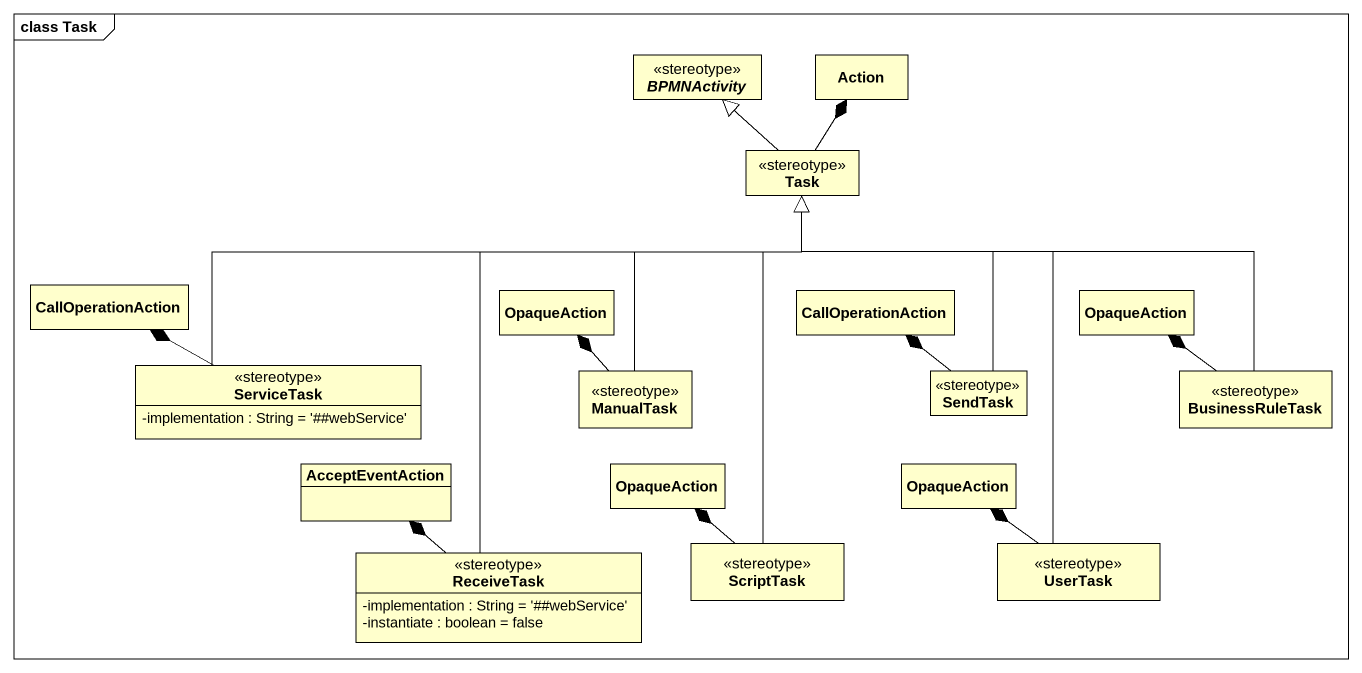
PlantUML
@startuml
mainframe class Task
hide circle
hide empty members
skinparam classAttributeIconSize 0
abstract class BPMNActivity <<stereotype>>
class "Action" as Action_
class Task <<stereotype>>
class CallOperationAction
class OpaqueAction
class "CallOperationAction" as CallOperationAction_2
class "OpaqueAction" as OpaqueAction_2
class ServiceTask <<stereotype>> {
  -implementation : String = '##webService'
}
class ManualTask <<stereotype>>
class SendTask <<stereotype>>
class BusinessRuleTask <<stereotype>>
class AcceptEventAction
class "OpaqueAction" as OpaqueAction_3
class "OpaqueAction" as OpaqueAction_4
class ReceiveTask <<stereotype>> {
  -implementation : String = '##webService'
  -instantiate : boolean = false
}
class ScriptTask <<stereotype>>
class UserTask <<stereotype>>
Task -up-|> BPMNActivity
Task -up-* Action_
ServiceTask -right-|> Task
ServiceTask -left-* CallOperationAction
ManualTask -up-|> Task
ManualTask -up-* OpaqueAction
SendTask -up-|> Task
SendTask -up-* CallOperationAction_2
BusinessRuleTask -left-|> Task
BusinessRuleTask -up-* OpaqueAction_2
ReceiveTask -up-|> Task
ReceiveTask -up-* AcceptEventAction
ScriptTask -up-|> Task
ScriptTask -up-* OpaqueAction_3
UserTask -up-|> Task
UserTask -up-* OpaqueAction_4
@enduml
